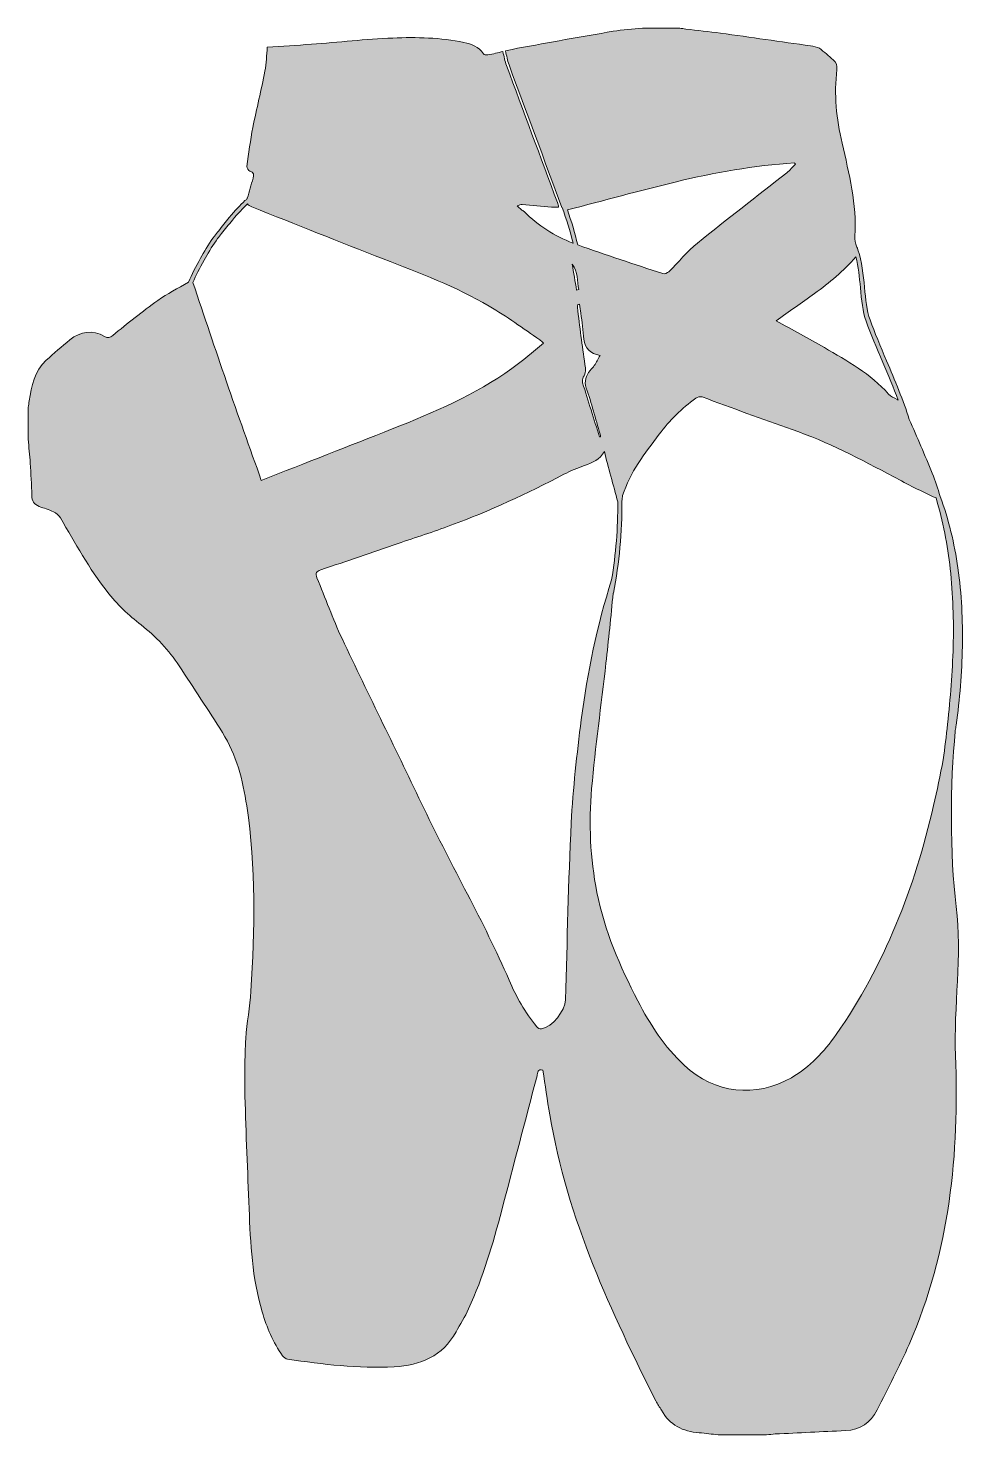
# Model space of a CAD drawing. Header units: inches. Extents: x 20 to 181, y 23 to 266.
import ezdxf

# ---------------------------------------------------------------- set-up
doc = ezdxf.new("R2010")
doc.units = ezdxf.units.IN
doc.header["$MEASUREMENT"] = 0
doc.layers.add('Layer 1', color=7, linetype='Continuous')

msp = doc.modelspace()

# ---------------------------------------------------------------- hatches: boundary and pattern name
at = {"layer": 'Layer 1', "true_color": 0xffffff}
h = msp.add_hatch(color=7, dxfattribs=at)
h.dxf.hatch_style = 2
edge = h.paths.add_edge_path()
edge.add_spline(control_points=[(180.85, 159.17), (180.93, 163.69), (180.72, 168.23), (180.07, 172.72), (179.48, 176.91), (178.5, 181.05), (177.03, 185.01), (176.6, 186.36), (176.2, 187.71), (175.67, 189.01), (174.38, 192.12), (173.06, 195.21), (171.71, 198.3), (170.69, 201.53), (169.22, 205), (167.79, 208.38), (166.73, 210.88), (165.73, 213.24), (164.95, 215.42), (164.37, 217.01), (164.19, 218.96), (163.99, 221.03), (163.78, 223.21), (163.56, 225.46), (162.87, 227.46), (162.86, 227.47), (162.86, 227.49), (162.85, 227.51), (162.8, 227.67), (162.74, 227.82), (162.68, 227.97), (162.45, 228.58), (162.25, 229.24), (162.3, 229.85), (162.72, 235.35), (161.34, 240.6), (160.12, 245.87), (159.16, 250.04), (158.71, 254.25), (159.24, 258.53), (159.32, 259.22), (159.16, 259.74), (158.62, 260.18), (157.81, 260.84), (157.07, 261.59), (156.22, 262.18), (155.82, 262.46), (155.23, 262.51), (154.72, 262.59), (149.55, 263.33), (144.38, 264.08), (139.21, 264.8), (137.21, 265.07), (135.21, 265.26), (133.21, 265.5), (132.87, 265.54), (132.53, 265.6), (132.19, 265.66), (132.19, 265.66), (125.75, 265.66), (125.75, 265.66), (124.07, 265.48), (122.36, 265.39), (120.69, 265.11), (115.21, 264.18), (109.73, 263.18), (104.26, 262.19), (103.64, 262.08), (103.03, 261.92), (102.17, 261.72), (102.37, 260.91), (102.5, 260.09), (102.78, 259.33), (105.8, 251.16), (108.84, 243), (111.89, 234.78), (111.91, 234.78), (111.93, 234.77), (111.95, 234.76), (112.67, 232.76), (113.29, 230.71), (113.81, 228.64), (113.79, 228.65), (113.77, 228.65), (113.76, 228.66), (110.61, 229.82), (107.81, 231.68), (105.4, 234.06), (105.25, 234.21), (105.04, 234.29), (104.88, 234.42), (104.64, 234.62), (104.42, 234.84), (104.19, 235.04), (104.48, 235.13), (104.78, 235.32), (105.06, 235.3), (106.75, 235.17), (108.43, 234.99), (110.12, 234.85), (110.49, 234.81), (110.87, 234.84), (111.33, 234.84), (111.25, 235.15), (111.22, 235.39), (111.13, 235.61), (108.2, 243.48), (105.26, 251.34), (102.35, 259.21), (102.07, 259.97), (101.93, 260.78), (101.72, 261.62), (100.92, 261.44), (100.04, 261.21), (99.15, 261.06), (98.9, 261.02), (98.46, 261.08), (98.36, 261.24), (97.57, 262.48), (96.32, 262.89), (95.02, 263.18), (90.98, 264.05), (86.87, 264.12), (82.78, 263.95), (78.1, 263.75), (73.43, 263.24), (68.75, 262.88), (66.24, 262.69), (63.72, 262.54), (61.15, 262.36), (61.03, 261.03), (61.02, 259.61), (60.75, 258.24), (60.12, 255), (59.31, 251.8), (58.68, 248.56), (58.24, 246.34), (57.95, 244.09), (57.65, 241.85), (57.62, 241.6), (57.9, 241.12), (58.13, 241.05), (58.86, 240.83), (58.88, 240.4), (58.71, 239.82), (58.37, 238.67), (58.05, 237.52), (57.72, 236.38), (57.71, 236.34), (57.7, 236.31), (57.69, 236.27), (57.57, 236.17), (57.44, 236.07), (57.32, 235.96), (56.47, 235.17), (55.61, 234.26), (54.62, 233.07), (53.97, 232.3), (53.34, 231.49), (52.73, 230.72), (52.5, 230.43), (52.28, 230.14), (52.05, 229.85), (51.29, 228.89), (50.52, 227.53), (49.9, 226.43), (49.9, 226.43), (49.68, 226.04), (49.68, 226.04), (48.83, 224.55), (48.15, 223.26), (47.6, 221.9), (45.73, 220.84), (43.94, 219.93), (42.31, 218.78), (39.64, 216.88), (37.11, 214.8), (34.54, 212.76), (34.06, 212.37), (33.71, 212.25), (33.14, 212.57), (31.03, 213.77), (29.01, 213.46), (27.17, 211.98), (25.77, 210.85), (24.41, 209.68), (23.08, 208.46), (21.04, 206.59), (20.57, 204.04), (20.17, 201.47), (20.11, 201.1), (20.04, 200.74), (19.98, 200.37), (19.98, 200.37), (19.98, 194.89), (19.98, 194.89), (20.1, 193.51), (20.25, 192.14), (20.34, 190.77), (20.46, 188.91), (20.58, 187.05), (20.6, 185.19), (20.61, 184.22), (21.03, 183.65), (21.87, 183.32), (22.68, 182.99), (23.55, 182.76), (24.33, 182.38), (24.8, 182.14), (25.29, 181.76), (25.55, 181.32), (28.09, 177), (30.48, 172.6), (33.58, 168.64), (35.28, 166.46), (37.27, 164.59), (39.44, 162.9), (42.01, 160.91), (44.18, 158.56), (45.97, 155.86), (48.48, 152.05), (51, 148.24), (53.43, 144.38), (55.86, 140.52), (56.94, 136.19), (57.62, 131.75), (59.22, 121.15), (58.98, 110.5), (58.34, 99.85), (58.18, 97.12), (57.61, 94.42), (57.45, 91.69), (57.27, 88.39), (57.23, 85.07), (57.32, 81.77), (57.48, 75.31), (57.77, 68.85), (58.03, 62.39), (58.26, 56.41), (58.55, 50.43), (60.27, 44.64), (61.07, 41.94), (62.17, 39.37), (63.78, 37.05), (63.96, 36.78), (64.34, 36.54), (64.65, 36.49), (70.73, 35.59), (76.82, 34.84), (83, 35.17), (87.58, 35.4), (91.32, 37.01), (93.66, 41.17), (94.39, 42.49), (95.19, 43.78), (95.82, 45.15), (98.34, 50.59), (100, 56.33), (101.52, 62.11), (103.56, 69.83), (105.57, 77.56), (107.62, 85.27), (107.74, 85.75), (107.63, 86.59), (108.62, 86.22), (109, 83.69), (109.34, 81.11), (109.79, 78.54), (111.32, 69.65), (113.93, 61.06), (117.28, 52.69), (120.48, 44.71), (124.17, 36.96), (128.05, 29.3), (128.33, 28.74), (128.72, 28.24), (129.03, 27.68), (130.44, 25.11), (132.72, 24.03), (135.54, 23.82), (136.63, 23.73), (137.72, 23.57), (138.81, 23.45), (138.81, 23.45), (147.14, 23.45), (147.14, 23.45), (147.63, 23.5), (148.13, 23.58), (148.63, 23.6), (152.65, 23.8), (156.68, 23.99), (160.71, 24.18), (163.25, 24.29), (165.07, 25.54), (166.18, 27.76), (168.06, 31.49), (170, 35.2), (171.67, 39.03), (178.71, 55.18), (180.32, 71.85), (179.66, 88.78), (179.33, 97.09), (180.84, 106.01), (179.79, 114.42), (178.69, 123.28), (178.71, 135.77), (179.63, 144.55), (179.63, 144.63), (179.63, 144.68), (179.63, 144.73), (179.68, 145.04), (179.73, 145.35), (179.77, 145.66), (180.39, 150.13), (180.76, 154.64), (180.85, 159.17)], knot_values=[0, 0, 0, 0, 1, 1, 1, 2, 2, 2, 3, 3, 3, 4, 4, 4, 5, 5, 5, 6, 6, 6, 7, 7, 7, 8, 8, 8, 9, 9, 9, 10, 10, 10, 11, 11, 11, 12, 12, 12, 13, 13, 13, 14, 14, 14, 15, 15, 15, 16, 16, 16, 17, 17, 17, 18, 18, 18, 19, 19, 19, 20, 20, 20, 21, 21, 21, 22, 22, 22, 23, 23, 23, 24, 24, 24, 25, 25, 25, 26, 26, 26, 27, 27, 27, 28, 28, 28, 29, 29, 29, 30, 30, 30, 31, 31, 31, 32, 32, 32, 33, 33, 33, 34, 34, 34, 35, 35, 35, 36, 36, 36, 37, 37, 37, 38, 38, 38, 39, 39, 39, 40, 40, 40, 41, 41, 41, 42, 42, 42, 43, 43, 43, 44, 44, 44, 45, 45, 45, 46, 46, 46, 47, 47, 47, 48, 48, 48, 49, 49, 49, 50, 50, 50, 51, 51, 51, 52, 52, 52, 53, 53, 53, 54, 54, 54, 55, 55, 55, 56, 56, 56, 57, 57, 57, 58, 58, 58, 59, 59, 59, 60, 60, 60, 61, 61, 61, 62, 62, 62, 63, 63, 63, 64, 64, 64, 65, 65, 65, 66, 66, 66, 67, 67, 67, 68, 68, 68, 69, 69, 69, 70, 70, 70, 71, 71, 71, 72, 72, 72, 73, 73, 73, 74, 74, 74, 75, 75, 75, 76, 76, 76, 77, 77, 77, 78, 78, 78, 79, 79, 79, 80, 80, 80, 81, 81, 81, 82, 82, 82, 83, 83, 83, 84, 84, 84, 85, 85, 85, 86, 86, 86, 87, 87, 87, 88, 88, 88, 89, 89, 89, 90, 90, 90, 91, 91, 91, 92, 92, 92, 93, 93, 93, 94, 94, 94, 95, 95, 95, 96, 96, 96, 97, 97, 97, 98, 98, 98, 99, 99, 99, 100, 100, 100, 101, 101, 101, 102, 102, 102, 103, 103, 103, 104, 104, 104, 105, 105, 105, 105], degree=3, periodic=1)
edge = h.paths.add_edge_path()
edge.add_spline(control_points=[(155.37, 219.95), (157.96, 221.81), (160.39, 223.85), (162.49, 226.27), (162.94, 224.59), (163.12, 222.76), (163.29, 220.96), (163.49, 218.85), (163.68, 216.85), (164.28, 215.18), (165.08, 212.98), (166.08, 210.61), (167.14, 208.1), (168.06, 205.94), (168.99, 203.73), (169.81, 201.58), (169.75, 201.62), (169.68, 201.66), (169.62, 201.7), (169.13, 202.03), (168.51, 202.23), (168.13, 202.66), (165.04, 206.15), (161.02, 208.35), (157.08, 210.66), (154.38, 212.24), (151.6, 213.71), (148.77, 215.27), (151.01, 216.85), (153.19, 218.39), (155.37, 219.95)], knot_values=[0, 0, 0, 0, 1, 1, 1, 2, 2, 2, 3, 3, 3, 4, 4, 4, 5, 5, 5, 6, 6, 6, 7, 7, 7, 8, 8, 8, 9, 9, 9, 10, 10, 10, 10], degree=3, periodic=1)
edge = h.paths.add_edge_path()
edge.add_spline(control_points=[(112.84, 234.35), (119.12, 236), (125.25, 237.64), (131.4, 239.15), (138.16, 240.81), (145, 241.98), (151.94, 242.47), (151.99, 242.39), (152.04, 242.3), (152.09, 242.22), (151.6, 241.73), (151.16, 241.18), (150.62, 240.75), (145.49, 236.72), (140.3, 232.77), (135.24, 228.66), (133.44, 227.2), (131.96, 225.36), (130.29, 223.72), (130.06, 223.49), (129.56, 223.3), (129.28, 223.39), (124.38, 225.01), (119.46, 226.58), (114.61, 228.35), (114.12, 230.38), (113.53, 232.38), (112.84, 234.35)], knot_values=[0, 0, 0, 0, 1, 1, 1, 2, 2, 2, 3, 3, 3, 4, 4, 4, 5, 5, 5, 6, 6, 6, 7, 7, 7, 8, 8, 8, 9, 9, 9, 9], degree=3, periodic=1)
edge = h.paths.add_edge_path()
edge.add_spline(control_points=[(115.85, 207.76), (115.35, 211.02), (114.97, 214.3), (114.56, 217.57), (114.54, 217.74), (114.6, 217.91), (114.63, 218.08), (114.72, 218.09), (114.82, 218.11), (114.91, 218.12), (114.99, 217.6), (115.09, 217.09), (115.15, 216.57), (115.34, 215.08), (115.55, 213.58), (115.69, 212.08), (115.84, 210.47), (116.77, 209.64), (118.46, 209.31), (118.1, 208.67), (117.81, 208.09), (117.47, 207.56), (117.27, 207.24), (116.96, 206.99), (116.73, 206.7), (116.02, 205.8), (115.68, 204.91), (116.09, 203.68), (116.98, 201.07), (117.69, 198.4), (118.47, 195.75), (118.51, 195.61), (118.53, 195.46), (118.56, 195.31), (118.5, 195.29), (118.44, 195.27), (118.38, 195.26), (117.4, 198.36), (116.41, 201.47), (115.45, 204.58), (115.36, 204.87), (115.41, 205.3), (115.57, 205.55), (116.05, 206.27), (115.97, 206.95), (115.85, 207.76)], knot_values=[0, 0, 0, 0, 1, 1, 1, 2, 2, 2, 3, 3, 3, 4, 4, 4, 5, 5, 5, 6, 6, 6, 7, 7, 7, 8, 8, 8, 9, 9, 9, 10, 10, 10, 11, 11, 11, 12, 12, 12, 13, 13, 13, 14, 14, 14, 15, 15, 15, 15], degree=3, periodic=1)
edge = h.paths.add_edge_path()
edge.add_spline(control_points=[(114.79, 220.63), (114.79, 220.63), (114.43, 220.56), (114.43, 220.56), (114.17, 222.05), (113.92, 223.53), (113.66, 225.02), (114.63, 223.67), (114.55, 222.12), (114.79, 220.63)], knot_values=[0, 0, 0, 0, 1, 1, 1, 2, 2, 2, 3, 3, 3, 3], degree=3, periodic=1)
edge = h.paths.add_edge_path()
edge.add_spline(control_points=[(60.13, 187.79), (58.16, 193.35), (56.1, 199.05), (54.13, 204.77), (52.19, 210.37), (50.33, 216), (48.35, 221.87), (48.86, 223.1), (49.49, 224.29), (50.29, 225.69), (50.29, 225.69), (50.51, 226.08), (50.51, 226.08), (51.12, 227.16), (51.88, 228.5), (52.6, 229.41), (52.83, 229.7), (53.06, 229.99), (53.29, 230.28), (53.89, 231.05), (54.52, 231.85), (55.16, 232.62), (56.12, 233.76), (56.95, 234.65), (57.77, 235.41), (57.9, 235.19), (58.15, 235.01), (58.51, 234.87), (66.05, 231.9), (73.57, 228.85), (81.13, 225.92), (87.35, 223.5), (93.61, 221.17), (99.38, 217.79), (102.39, 216.04), (105.2, 213.94), (108.1, 211.99), (108.28, 211.87), (108.42, 211.7), (108.74, 211.39), (106.87, 209.9), (105.12, 208.38), (103.24, 207.04), (96.91, 202.52), (89.83, 199.47), (82.65, 196.64), (75.22, 193.71), (67.79, 190.8), (60.13, 187.79)], knot_values=[0, 0, 0, 0, 1, 1, 1, 2, 2, 2, 3, 3, 3, 4, 4, 4, 5, 5, 5, 6, 6, 6, 7, 7, 7, 8, 8, 8, 9, 9, 9, 10, 10, 10, 11, 11, 11, 12, 12, 12, 13, 13, 13, 14, 14, 14, 15, 15, 15, 16, 16, 16, 16], degree=3, periodic=1)
edge = h.paths.add_edge_path()
edge.add_spline(control_points=[(113.5, 128.81), (112.99, 118.67), (112.81, 108.52), (112.5, 98.38), (112.45, 96.46), (110.22, 93.68), (108.36, 93.34), (108.12, 93.3), (107.72, 93.51), (107.55, 93.73), (105.56, 96.17), (104.03, 98.89), (102.79, 101.75), (98.43, 111.84), (92.9, 121.35), (88.16, 131.25), (83.48, 141.03), (78.67, 150.76), (74.03, 160.57), (72.42, 163.97), (71.17, 167.54), (69.71, 171.02), (69.36, 171.84), (69.64, 172.14), (70.36, 172.38), (74.8, 173.88), (79.24, 175.39), (83.67, 176.91), (86.7, 177.94), (89.75, 178.94), (92.76, 180.05), (99.47, 182.5), (105.92, 185.54), (112.24, 188.84), (113.38, 189.44), (114.59, 189.9), (115.8, 190.35), (117.13, 190.85), (118.44, 191.37), (119.2, 192.76), (119.82, 190.13), (120.78, 186.94), (121.51, 184.08), (121.54, 179.6), (121.18, 175.1), (120.45, 170.67), (117.95, 162.8), (116.29, 154.74), (115.23, 146.57), (114.46, 140.67), (113.79, 134.74), (113.5, 128.81)], knot_values=[0, 0, 0, 0, 1, 1, 1, 2, 2, 2, 3, 3, 3, 4, 4, 4, 5, 5, 5, 6, 6, 6, 7, 7, 7, 8, 8, 8, 9, 9, 9, 10, 10, 10, 11, 11, 11, 12, 12, 12, 13, 13, 13, 14, 14, 14, 15, 15, 15, 16, 16, 16, 17, 17, 17, 17], degree=3, periodic=1)
edge = h.paths.add_edge_path()
edge.add_spline(control_points=[(159.11, 92.37), (157.03, 89.41), (154.59, 86.78), (151.41, 84.95), (145.24, 81.41), (138.21, 82.23), (132.99, 87.06), (129.57, 90.23), (127.08, 94.08), (124.95, 98.18), (121.87, 104.12), (119.25, 110.23), (117.93, 116.83), (116.74, 122.75), (116.5, 128.75), (117.01, 134.72), (117.63, 141.93), (118.66, 149.1), (119.47, 156.29), (119.92, 160.32), (120.32, 164.36), (120.72, 168.39), (120.72, 168.39), (120.75, 168.39), (120.75, 168.39), (121.77, 173.58), (122.25, 178.9), (122.22, 184.2), (122.25, 184.58), (122.29, 184.93), (122.35, 185.16), (123.59, 189.2), (126.19, 192.43), (128.64, 195.73), (130.42, 198.11), (132.53, 200.2), (134.95, 201.95), (135.22, 202.14), (135.72, 202.26), (136.02, 202.16), (141.19, 200.3), (146.32, 198.31), (151.52, 196.54), (157.66, 194.44), (163.35, 191.42), (169.04, 188.39), (171.41, 187.13), (173.8, 185.9), (176.31, 184.76), (177.5, 180.77), (178.28, 176.68), (178.75, 172.56), (179.24, 168.13), (179.37, 163.66), (179.26, 159.2), (179.15, 154.74), (178.78, 150.29), (178.3, 145.84), (178.07, 143.79), (177.81, 141.74), (177.54, 139.69), (177.02, 137.05), (176.5, 134.41), (175.89, 131.79), (172.62, 117.67), (167.49, 104.32), (159.11, 92.37)], knot_values=[0, 0, 0, 0, 1, 1, 1, 2, 2, 2, 3, 3, 3, 4, 4, 4, 5, 5, 5, 6, 6, 6, 7, 7, 7, 8, 8, 8, 9, 9, 9, 10, 10, 10, 11, 11, 11, 12, 12, 12, 13, 13, 13, 14, 14, 14, 15, 15, 15, 16, 16, 16, 17, 17, 17, 18, 18, 18, 19, 19, 19, 20, 20, 20, 21, 21, 21, 22, 22, 22, 22], degree=3, periodic=1)

# ---------------------------------------------------------------- linework, layer by layer
at = {"layer": 'Layer 1', "lineweight": 0}
for points, knots in [([(180.85, 159.17), (180.93, 163.69), (180.72, 168.23), (180.07, 172.72), (179.48, 176.91), (178.5, 181.05), (177.03, 185.01), (176.6, 186.36), (176.2, 187.71), (175.67, 189.01), (174.38, 192.12), (173.06, 195.21), (171.71, 198.3), (170.69, 201.53), (169.22, 205), (167.79, 208.38), (166.73, 210.88), (165.73, 213.24), (164.95, 215.42), (164.37, 217.01), (164.19, 218.96), (163.99, 221.03), (163.78, 223.21), (163.56, 225.46), (162.87, 227.46), (162.86, 227.47), (162.86, 227.49), (162.85, 227.51), (162.8, 227.67), (162.74, 227.82), (162.68, 227.97), (162.45, 228.58), (162.25, 229.24), (162.3, 229.85), (162.72, 235.35), (161.34, 240.6), (160.12, 245.87), (159.16, 250.04), (158.71, 254.25), (159.24, 258.53), (159.32, 259.22), (159.16, 259.74), (158.62, 260.18), (157.81, 260.84), (157.07, 261.59), (156.22, 262.18), (155.82, 262.46), (155.23, 262.51), (154.72, 262.59), (149.55, 263.33), (144.38, 264.08), (139.21, 264.8), (137.21, 265.07), (135.21, 265.26), (133.21, 265.5), (132.87, 265.54), (132.53, 265.6), (132.19, 265.66), (132.19, 265.66), (125.75, 265.66), (125.75, 265.66), (124.07, 265.48), (122.36, 265.39), (120.69, 265.11), (115.21, 264.18), (109.73, 263.18), (104.26, 262.19), (103.64, 262.08), (103.03, 261.92), (102.17, 261.72), (102.37, 260.91), (102.5, 260.09), (102.78, 259.33), (105.8, 251.16), (108.84, 243), (111.89, 234.78), (111.91, 234.78), (111.93, 234.77), (111.95, 234.76), (112.67, 232.76), (113.29, 230.71), (113.81, 228.64), (113.79, 228.65), (113.77, 228.65), (113.76, 228.66), (110.61, 229.82), (107.81, 231.68), (105.4, 234.06), (105.25, 234.21), (105.04, 234.29), (104.88, 234.42), (104.64, 234.62), (104.42, 234.84), (104.19, 235.04), (104.48, 235.13), (104.78, 235.32), (105.06, 235.3), (106.75, 235.17), (108.43, 234.99), (110.12, 234.85), (110.49, 234.81), (110.87, 234.84), (111.33, 234.84), (111.25, 235.15), (111.22, 235.39), (111.13, 235.61), (108.2, 243.48), (105.26, 251.34), (102.35, 259.21), (102.07, 259.97), (101.93, 260.78), (101.72, 261.62), (100.92, 261.44), (100.04, 261.21), (99.15, 261.06), (98.9, 261.02), (98.46, 261.08), (98.36, 261.24), (97.57, 262.48), (96.32, 262.89), (95.02, 263.18), (90.98, 264.05), (86.87, 264.12), (82.78, 263.95), (78.1, 263.75), (73.43, 263.24), (68.75, 262.88), (66.24, 262.69), (63.72, 262.54), (61.15, 262.36), (61.03, 261.03), (61.02, 259.61), (60.75, 258.24), (60.12, 255), (59.31, 251.8), (58.68, 248.56), (58.24, 246.34), (57.95, 244.09), (57.65, 241.85), (57.62, 241.6), (57.9, 241.12), (58.13, 241.05), (58.86, 240.83), (58.88, 240.4), (58.71, 239.82), (58.37, 238.67), (58.05, 237.52), (57.72, 236.38), (57.71, 236.34), (57.7, 236.31), (57.69, 236.27), (57.57, 236.17), (57.44, 236.07), (57.32, 235.96), (56.47, 235.17), (55.61, 234.26), (54.62, 233.07), (53.97, 232.3), (53.34, 231.49), (52.73, 230.72), (52.5, 230.43), (52.28, 230.14), (52.05, 229.85), (51.29, 228.89), (50.52, 227.53), (49.9, 226.43), (49.9, 226.43), (49.68, 226.04), (49.68, 226.04), (48.83, 224.55), (48.15, 223.26), (47.6, 221.9), (45.73, 220.84), (43.94, 219.93), (42.31, 218.78), (39.64, 216.88), (37.11, 214.8), (34.54, 212.76), (34.06, 212.37), (33.71, 212.25), (33.14, 212.57), (31.03, 213.77), (29.01, 213.46), (27.17, 211.98), (25.77, 210.85), (24.41, 209.68), (23.08, 208.46), (21.04, 206.59), (20.57, 204.04), (20.17, 201.47), (20.11, 201.1), (20.04, 200.74), (19.98, 200.37), (19.98, 200.37), (19.98, 194.89), (19.98, 194.89), (20.1, 193.51), (20.25, 192.14), (20.34, 190.77), (20.46, 188.91), (20.58, 187.05), (20.6, 185.19), (20.61, 184.22), (21.03, 183.65), (21.87, 183.32), (22.68, 182.99), (23.55, 182.76), (24.33, 182.38), (24.8, 182.14), (25.29, 181.76), (25.55, 181.32), (28.09, 177), (30.48, 172.6), (33.58, 168.64), (35.28, 166.46), (37.27, 164.59), (39.44, 162.9), (42.01, 160.91), (44.18, 158.56), (45.97, 155.86), (48.48, 152.05), (51, 148.24), (53.43, 144.38), (55.86, 140.52), (56.94, 136.19), (57.62, 131.75), (59.22, 121.15), (58.98, 110.5), (58.34, 99.85), (58.18, 97.12), (57.61, 94.42), (57.45, 91.69), (57.27, 88.39), (57.23, 85.07), (57.32, 81.77), (57.48, 75.31), (57.77, 68.85), (58.03, 62.39), (58.26, 56.41), (58.55, 50.43), (60.27, 44.64), (61.07, 41.94), (62.17, 39.37), (63.78, 37.05), (63.96, 36.78), (64.34, 36.54), (64.65, 36.49), (70.73, 35.59), (76.82, 34.84), (83, 35.17), (87.58, 35.4), (91.32, 37.01), (93.66, 41.17), (94.39, 42.49), (95.19, 43.78), (95.82, 45.15), (98.34, 50.59), (100, 56.33), (101.52, 62.11), (103.56, 69.83), (105.57, 77.56), (107.62, 85.27), (107.74, 85.75), (107.63, 86.59), (108.62, 86.22), (109, 83.69), (109.34, 81.11), (109.79, 78.54), (111.32, 69.65), (113.93, 61.06), (117.28, 52.69), (120.48, 44.71), (124.17, 36.96), (128.05, 29.3), (128.33, 28.74), (128.72, 28.24), (129.03, 27.68), (130.44, 25.11), (132.72, 24.03), (135.54, 23.82), (136.63, 23.73), (137.72, 23.57), (138.81, 23.45), (138.81, 23.45), (147.14, 23.45), (147.14, 23.45), (147.63, 23.5), (148.13, 23.58), (148.63, 23.6), (152.65, 23.8), (156.68, 23.99), (160.71, 24.18), (163.25, 24.29), (165.07, 25.54), (166.18, 27.76), (168.06, 31.49), (170, 35.2), (171.67, 39.03), (178.71, 55.18), (180.32, 71.85), (179.66, 88.78), (179.33, 97.09), (180.84, 106.01), (179.79, 114.42), (178.69, 123.28), (178.71, 135.77), (179.63, 144.55), (179.63, 144.63), (179.63, 144.68), (179.63, 144.73), (179.68, 145.04), (179.73, 145.35), (179.77, 145.66), (180.39, 150.13), (180.76, 154.64), (180.85, 159.17)], [0, 0, 0, 0, 1, 1, 1, 2, 2, 2, 3, 3, 3, 4, 4, 4, 5, 5, 5, 6, 6, 6, 7, 7, 7, 8, 8, 8, 9, 9, 9, 10, 10, 10, 11, 11, 11, 12, 12, 12, 13, 13, 13, 14, 14, 14, 15, 15, 15, 16, 16, 16, 17, 17, 17, 18, 18, 18, 19, 19, 19, 20, 20, 20, 21, 21, 21, 22, 22, 22, 23, 23, 23, 24, 24, 24, 25, 25, 25, 26, 26, 26, 27, 27, 27, 28, 28, 28, 29, 29, 29, 30, 30, 30, 31, 31, 31, 32, 32, 32, 33, 33, 33, 34, 34, 34, 35, 35, 35, 36, 36, 36, 37, 37, 37, 38, 38, 38, 39, 39, 39, 40, 40, 40, 41, 41, 41, 42, 42, 42, 43, 43, 43, 44, 44, 44, 45, 45, 45, 46, 46, 46, 47, 47, 47, 48, 48, 48, 49, 49, 49, 50, 50, 50, 51, 51, 51, 52, 52, 52, 53, 53, 53, 54, 54, 54, 55, 55, 55, 56, 56, 56, 57, 57, 57, 58, 58, 58, 59, 59, 59, 60, 60, 60, 61, 61, 61, 62, 62, 62, 63, 63, 63, 64, 64, 64, 65, 65, 65, 66, 66, 66, 67, 67, 67, 68, 68, 68, 69, 69, 69, 70, 70, 70, 71, 71, 71, 72, 72, 72, 73, 73, 73, 74, 74, 74, 75, 75, 75, 76, 76, 76, 77, 77, 77, 78, 78, 78, 79, 79, 79, 80, 80, 80, 81, 81, 81, 82, 82, 82, 83, 83, 83, 84, 84, 84, 85, 85, 85, 86, 86, 86, 87, 87, 87, 88, 88, 88, 89, 89, 89, 90, 90, 90, 91, 91, 91, 92, 92, 92, 93, 93, 93, 94, 94, 94, 95, 95, 95, 96, 96, 96, 97, 97, 97, 98, 98, 98, 99, 99, 99, 100, 100, 100, 101, 101, 101, 102, 102, 102, 103, 103, 103, 104, 104, 104, 105, 105, 105, 105]), ([(112.84, 234.35), (119.12, 236), (125.25, 237.64), (131.4, 239.15), (138.16, 240.81), (145, 241.98), (151.94, 242.47), (151.99, 242.39), (152.04, 242.3), (152.09, 242.22), (151.6, 241.73), (151.16, 241.18), (150.62, 240.75), (145.49, 236.72), (140.3, 232.77), (135.24, 228.66), (133.44, 227.2), (131.96, 225.36), (130.29, 223.72), (130.06, 223.49), (129.56, 223.3), (129.28, 223.39), (124.38, 225.01), (119.46, 226.58), (114.61, 228.35), (114.12, 230.38), (113.53, 232.38), (112.84, 234.35)], [0, 0, 0, 0, 1, 1, 1, 2, 2, 2, 3, 3, 3, 4, 4, 4, 5, 5, 5, 6, 6, 6, 7, 7, 7, 8, 8, 8, 9, 9, 9, 9]), ([(60.13, 187.79), (58.16, 193.35), (56.1, 199.05), (54.13, 204.77), (52.19, 210.37), (50.33, 216), (48.35, 221.87), (48.86, 223.1), (49.49, 224.29), (50.29, 225.69), (50.29, 225.69), (50.51, 226.08), (50.51, 226.08), (51.12, 227.16), (51.88, 228.5), (52.6, 229.41), (52.83, 229.7), (53.06, 229.99), (53.29, 230.28), (53.89, 231.05), (54.52, 231.85), (55.16, 232.62), (56.12, 233.76), (56.95, 234.65), (57.77, 235.41), (57.9, 235.19), (58.15, 235.01), (58.51, 234.87), (66.05, 231.9), (73.57, 228.85), (81.13, 225.92), (87.35, 223.5), (93.61, 221.17), (99.38, 217.79), (102.39, 216.04), (105.2, 213.94), (108.1, 211.99), (108.28, 211.87), (108.42, 211.7), (108.74, 211.39), (106.87, 209.9), (105.12, 208.38), (103.24, 207.04), (96.91, 202.52), (89.83, 199.47), (82.65, 196.64), (75.22, 193.71), (67.79, 190.8), (60.13, 187.79)], [0, 0, 0, 0, 1, 1, 1, 2, 2, 2, 3, 3, 3, 4, 4, 4, 5, 5, 5, 6, 6, 6, 7, 7, 7, 8, 8, 8, 9, 9, 9, 10, 10, 10, 11, 11, 11, 12, 12, 12, 13, 13, 13, 14, 14, 14, 15, 15, 15, 16, 16, 16, 16]), ([(155.37, 219.95), (157.96, 221.81), (160.39, 223.85), (162.49, 226.27), (162.94, 224.59), (163.12, 222.76), (163.29, 220.96), (163.49, 218.85), (163.68, 216.85), (164.28, 215.18), (165.08, 212.98), (166.08, 210.61), (167.14, 208.1), (168.06, 205.94), (168.99, 203.73), (169.81, 201.58), (169.75, 201.62), (169.68, 201.66), (169.62, 201.7), (169.13, 202.03), (168.51, 202.23), (168.13, 202.66), (165.04, 206.15), (161.02, 208.35), (157.08, 210.66), (154.38, 212.24), (151.6, 213.71), (148.77, 215.27), (151.01, 216.85), (153.19, 218.39), (155.37, 219.95)], [0, 0, 0, 0, 1, 1, 1, 2, 2, 2, 3, 3, 3, 4, 4, 4, 5, 5, 5, 6, 6, 6, 7, 7, 7, 8, 8, 8, 9, 9, 9, 10, 10, 10, 10]), ([(114.79, 220.63), (114.79, 220.63), (114.43, 220.56), (114.43, 220.56), (114.17, 222.05), (113.92, 223.53), (113.66, 225.02), (114.63, 223.67), (114.55, 222.12), (114.79, 220.63)], [0, 0, 0, 0, 1, 1, 1, 2, 2, 2, 3, 3, 3, 3]), ([(115.85, 207.76), (115.35, 211.02), (114.97, 214.3), (114.56, 217.57), (114.54, 217.74), (114.6, 217.91), (114.63, 218.08), (114.72, 218.09), (114.82, 218.11), (114.91, 218.12), (114.99, 217.6), (115.09, 217.09), (115.15, 216.57), (115.34, 215.08), (115.55, 213.58), (115.69, 212.08), (115.84, 210.47), (116.77, 209.64), (118.46, 209.31), (118.1, 208.67), (117.81, 208.09), (117.47, 207.56), (117.27, 207.24), (116.96, 206.99), (116.73, 206.7), (116.02, 205.8), (115.68, 204.91), (116.09, 203.68), (116.98, 201.07), (117.69, 198.4), (118.47, 195.75), (118.51, 195.61), (118.53, 195.46), (118.56, 195.31), (118.5, 195.29), (118.44, 195.27), (118.38, 195.26), (117.4, 198.36), (116.41, 201.47), (115.45, 204.58), (115.36, 204.87), (115.41, 205.3), (115.57, 205.55), (116.05, 206.27), (115.97, 206.95), (115.85, 207.76)], [0, 0, 0, 0, 1, 1, 1, 2, 2, 2, 3, 3, 3, 4, 4, 4, 5, 5, 5, 6, 6, 6, 7, 7, 7, 8, 8, 8, 9, 9, 9, 10, 10, 10, 11, 11, 11, 12, 12, 12, 13, 13, 13, 14, 14, 14, 15, 15, 15, 15]), ([(159.11, 92.37), (157.03, 89.41), (154.59, 86.78), (151.41, 84.95), (145.24, 81.41), (138.21, 82.23), (132.99, 87.06), (129.57, 90.23), (127.08, 94.08), (124.95, 98.18), (121.87, 104.12), (119.25, 110.23), (117.93, 116.83), (116.74, 122.75), (116.5, 128.75), (117.01, 134.72), (117.63, 141.93), (118.66, 149.1), (119.47, 156.29), (119.92, 160.32), (120.32, 164.36), (120.72, 168.39), (120.72, 168.39), (120.75, 168.39), (120.75, 168.39), (121.77, 173.58), (122.25, 178.9), (122.22, 184.2), (122.25, 184.58), (122.29, 184.93), (122.35, 185.16), (123.59, 189.2), (126.19, 192.43), (128.64, 195.73), (130.42, 198.11), (132.53, 200.2), (134.95, 201.95), (135.22, 202.14), (135.72, 202.26), (136.02, 202.16), (141.19, 200.3), (146.32, 198.31), (151.52, 196.54), (157.66, 194.44), (163.35, 191.42), (169.04, 188.39), (171.41, 187.13), (173.8, 185.9), (176.31, 184.76), (177.5, 180.77), (178.28, 176.68), (178.75, 172.56), (179.24, 168.13), (179.37, 163.66), (179.26, 159.2), (179.15, 154.74), (178.78, 150.29), (178.3, 145.84), (178.07, 143.79), (177.81, 141.74), (177.54, 139.69), (177.02, 137.05), (176.5, 134.41), (175.89, 131.79), (172.62, 117.67), (167.49, 104.32), (159.11, 92.37)], [0, 0, 0, 0, 1, 1, 1, 2, 2, 2, 3, 3, 3, 4, 4, 4, 5, 5, 5, 6, 6, 6, 7, 7, 7, 8, 8, 8, 9, 9, 9, 10, 10, 10, 11, 11, 11, 12, 12, 12, 13, 13, 13, 14, 14, 14, 15, 15, 15, 16, 16, 16, 17, 17, 17, 18, 18, 18, 19, 19, 19, 20, 20, 20, 21, 21, 21, 22, 22, 22, 22]), ([(113.5, 128.81), (112.99, 118.67), (112.81, 108.52), (112.5, 98.38), (112.45, 96.46), (110.22, 93.68), (108.36, 93.34), (108.12, 93.3), (107.72, 93.51), (107.55, 93.73), (105.56, 96.17), (104.03, 98.89), (102.79, 101.75), (98.43, 111.84), (92.9, 121.35), (88.16, 131.25), (83.48, 141.03), (78.67, 150.76), (74.03, 160.57), (72.42, 163.97), (71.17, 167.54), (69.71, 171.02), (69.36, 171.84), (69.64, 172.14), (70.36, 172.38), (74.8, 173.88), (79.24, 175.39), (83.67, 176.91), (86.7, 177.94), (89.75, 178.94), (92.76, 180.05), (99.47, 182.5), (105.92, 185.54), (112.24, 188.84), (113.38, 189.44), (114.59, 189.9), (115.8, 190.35), (117.13, 190.85), (118.44, 191.37), (119.2, 192.76), (119.82, 190.13), (120.78, 186.94), (121.51, 184.08), (121.54, 179.6), (121.18, 175.1), (120.45, 170.67), (117.95, 162.8), (116.29, 154.74), (115.23, 146.57), (114.46, 140.67), (113.79, 134.74), (113.5, 128.81)], [0, 0, 0, 0, 1, 1, 1, 2, 2, 2, 3, 3, 3, 4, 4, 4, 5, 5, 5, 6, 6, 6, 7, 7, 7, 8, 8, 8, 9, 9, 9, 10, 10, 10, 11, 11, 11, 12, 12, 12, 13, 13, 13, 14, 14, 14, 15, 15, 15, 16, 16, 16, 17, 17, 17, 17])]:
    msp.add_open_spline(points, degree=3, knots=knots, dxfattribs=at)

doc.saveas('drawing.dxf')
